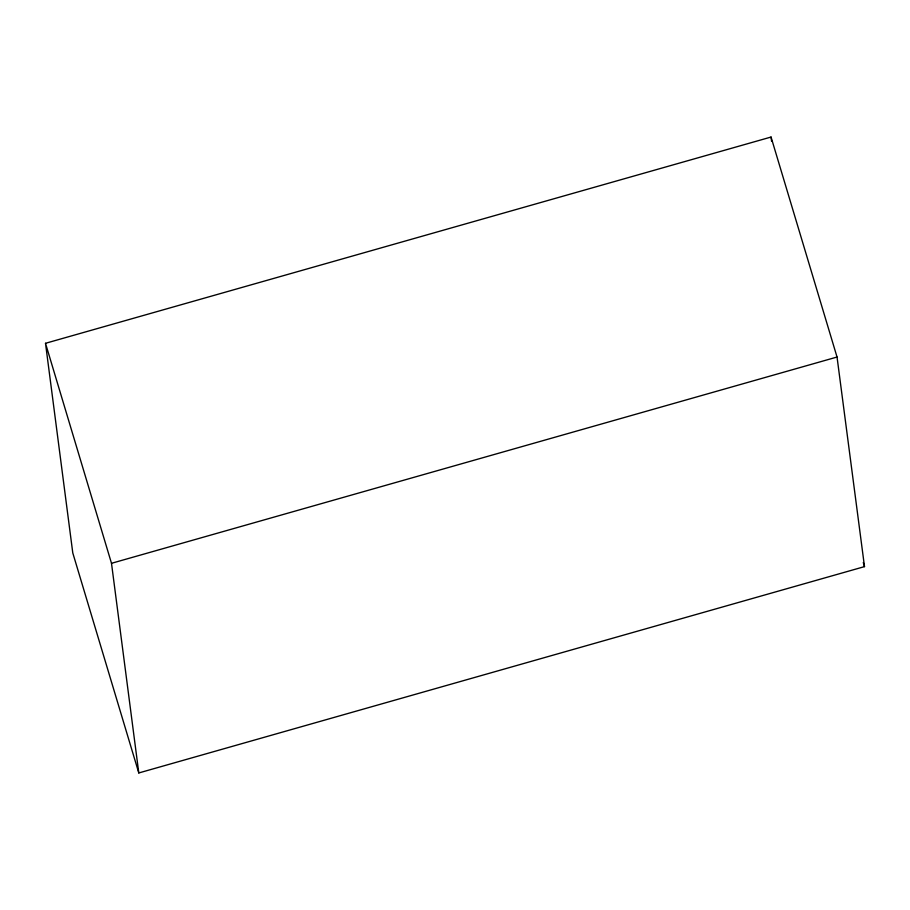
<?xml version="1.0" encoding="UTF-8"?>
<svg xmlns="http://www.w3.org/2000/svg" width="910" height="910" viewBox="0 0 910 910"><rect width="100%" height="100%" fill="white"/><g stroke="black" fill="none" stroke-linecap="round" stroke-linejoin="round"><path stroke-width="1.36" d="M45.5 343.298L771.043 137.046L837.041 357.038L864.5 566.623L138.798 772.954L72.789 552.962L45.5 343.298L111.498 563.301L138.798 772.954M111.498 563.301L837.041 357.038M863.283 562.551L864.5 566.623M771.043 137.046L771.589 141.266"/></g></svg>
